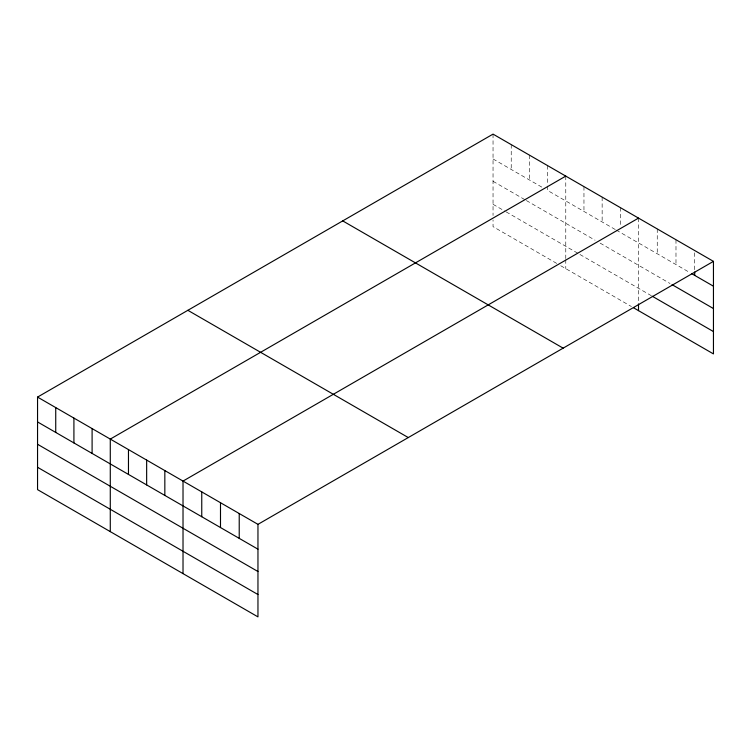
<?xml version="1.0" encoding="UTF-8"?>
<svg xmlns="http://www.w3.org/2000/svg" width="751" height="751" viewBox="0 0 751 751"><rect width="100%" height="100%" fill="white"/><g stroke="black" fill="none" stroke-linecap="round" stroke-linejoin="round"><path stroke-width="0.56" stroke-dasharray="3.75 2.82" d="M493.041 158.959L542.541 187.534M615.276 229.524L547.592 190.454L547.592 185.938M616.289 230.106L689.784 272.547M493.041 181.291L525.371 199.963M526.376 200.545L595.074 240.207M600.124 243.117L670.061 283.502M493.041 204.31L505.16 211.313M506.174 211.895L578.908 253.885M579.922 254.476L651.333 295.697M556.688 263.394L493.041 226.652L493.041 219.949M560.725 265.732L631.441 306.558M694.713 252.815L694.713 269.75M675.984 239.738L675.984 264.577M657.247 228.924L657.247 253.763M638.51 218.109L638.51 302.822M620.326 207.605L620.326 226.802M602.142 197.109L602.142 221.949M583.959 186.614L583.959 211.444M565.775 176.109L565.775 258.597M565.775 259.715L565.775 268.651M547.592 165.614L547.592 184.802M529.408 155.119L529.408 179.949M511.224 144.614L511.224 169.454M493.041 134.119L493.041 215.481"/><path stroke-width="1.13" d="M713.45 261.367L493.041 134.119L37.55 397.091L37.55 489.633L257.959 616.881L257.959 524.348L713.45 261.367L713.45 353.909L633.459 307.722M565.775 176.109L110.284 439.091L110.284 531.624M638.51 218.109L183.019 481.081L183.019 573.614M691.755 273.683L713.45 286.206M672.032 284.638L713.45 308.548M652.319 296.269L713.45 331.566M342.728 220.897L563.137 348.154M187.863 310.313L408.272 437.561M37.55 397.091L257.959 524.348M37.55 421.931L257.959 549.178M37.55 444.273L257.959 571.52M37.55 467.291L257.959 594.539M694.713 272.003L694.713 275.392M638.51 303.939L638.51 310.642M239.222 513.534L239.222 538.364M220.494 502.71L220.494 527.549M201.756 491.896L201.756 516.735M164.835 470.586L164.835 495.416M146.652 460.081L146.652 484.921M128.468 449.586L128.468 474.425M92.101 428.586L92.101 453.426M73.917 418.091L73.917 442.93M55.734 407.596L55.734 432.426"/></g></svg>
